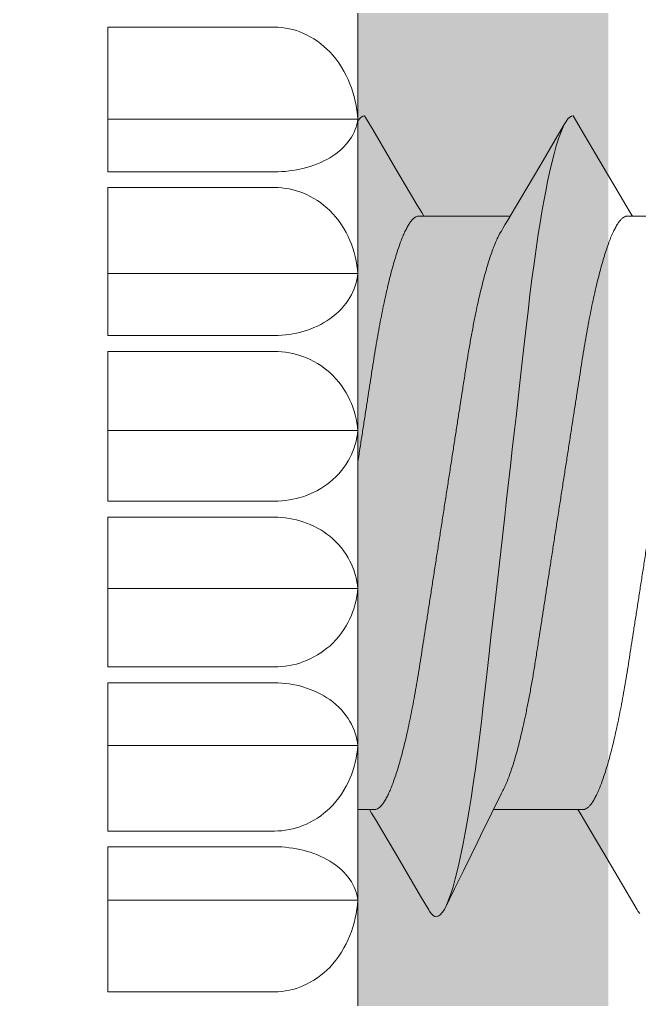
# Model space of a CAD drawing. Header units: millimetres. Extents: x 3069 to 3669, y 1489 to 1908.
# Drawn here: x 3356.14 to 3359.86, y 1593.01 to 1598.88 of the extents above; entities that cross this region are included whole.
import ezdxf

# ---------------------------------------------------------------- set-up
doc = ezdxf.new("R2010")
doc.units = ezdxf.units.MM
doc.set_wipeout_variables(frame=1)
for name, color, linetype, lineweight in [('Detalles-Accesorios', 1, 'Continuous', 13), ('Perfil-Detalles', 7, 'Continuous', 25), ('Sombreado-Muro', 30, 'Continuous', 18), ('Sombreado-Perfil dettalles', 7, 'Continuous', 0)]:
    doc.layers.add(name, color=color, linetype=linetype, lineweight=lineweight)

# ---------------------------------------------------------------- blocks, each defined once
blk = doc.blocks.new('*U41')
for p, q in [((-34.9248, 1.7982), (-35.4424, 1.7982)), ((-33.6748, 1.7982), (-34.1924, 1.7982)), ((-32.4248, 1.7982), (-32.9424, 1.7982)), ((-31.1748, 1.7982), (-31.6924, 1.7982)), ((-34.0921, -1.7579), (-34.599, -1.7579)), ((-32.8421, -1.7579), (-33.349, -1.7579)), ((-31.5921, -1.7579), (-32.099, -1.7579))]:
    blk.add_line(p, q)
at = {"flags": 128}
for points in [[(-34.9545, -2.3591), (-34.9584, -2.3661), (-34.9693, -2.3811)], [(-34.5694, 2.3999), (-34.6185, 2.3163), (-34.7697, 2.0599), (-34.8513, 1.9219), (-34.8856, 1.8641), (-34.912, 1.8198), (-34.9248, 1.7982)], [(-33.7045, -2.3591), (-33.7084, -2.3661), (-33.7193, -2.3811), (-33.7298, -2.3917), (-33.7401, -2.398), (-33.75, -2.4001), (-33.7613, -2.3974), (-33.7731, -2.3892), (-33.7853, -2.3754), (-33.7978, -2.3558), (-33.8106, -2.3303), (-33.8234, -2.2996), (-33.8365, -2.2632), (-33.8498, -2.2212), (-33.8632, -2.1736), (-33.8752, -2.1265), (-33.8873, -2.0753), (-33.8994, -2.02), (-33.9114, -1.9608), (-33.9234, -1.8979), (-33.9352, -1.8316), (-33.9469, -1.762), (-33.9585, -1.6894), (-33.9714, -1.6032), (-33.984, -1.5138), (-33.9962, -1.4217), (-34.0081, -1.3272), (-34.0196, -1.2307), (-34.0306, -1.1339), (-34.0421, -1.0336), (-34.0539, -0.93), (-34.066, -0.8232), (-34.0771, -0.7254), (-34.0885, -0.6257), (-34.1, -0.5242), (-34.1118, -0.4212), (-34.1236, -0.317), (-34.1356, -0.2119), (-34.1476, -0.1061), (-34.1597, -0.0001), (-34.1712, 0.1007), (-34.1826, 0.2013), (-34.194, 0.3012), (-34.2053, 0.4005), (-34.2164, 0.4986), (-34.2275, 0.5955), (-34.2402, 0.7077), (-34.2527, 0.8174), (-34.2649, 0.9244), (-34.2767, 1.0282), (-34.2884, 1.1307), (-34.2996, 1.2296), (-34.3111, 1.3263), (-34.3231, 1.421), (-34.3353, 1.5133), (-34.348, 1.6029), (-34.3609, 1.6892), (-34.3719, 1.7583), (-34.383, 1.8247), (-34.3942, 1.8881), (-34.4056, 1.9485), (-34.417, 2.0055), (-34.4285, 2.0591), (-34.442, 2.1176), (-34.4555, 2.1709), (-34.4689, 2.2187), (-34.4822, 2.261), (-34.4939, 2.2941), (-34.5054, 2.3226), (-34.5167, 2.3466), (-34.5278, 2.366), (-34.5386, 2.381), (-34.5492, 2.3916), (-34.5594, 2.3979), (-34.5694, 2.3999), (-34.5694, 2.3999)], [(-33.3194, 2.3999), (-33.3685, 2.3163), (-33.5197, 2.0599), (-33.6013, 1.9219), (-33.6356, 1.8641), (-33.662, 1.8198), (-33.6748, 1.7982)], [(-32.4545, -2.3591), (-32.4584, -2.3661), (-32.4693, -2.3811), (-32.4798, -2.3917), (-32.4901, -2.398), (-32.5, -2.4001), (-32.5113, -2.3974), (-32.5231, -2.3892), (-32.5353, -2.3754), (-32.5478, -2.3558), (-32.5606, -2.3303), (-32.5734, -2.2996), (-32.5865, -2.2632), (-32.5998, -2.2212), (-32.6132, -2.1736), (-32.6252, -2.1265), (-32.6373, -2.0753), (-32.6494, -2.02), (-32.6614, -1.9608), (-32.6734, -1.8979), (-32.6852, -1.8316), (-32.6969, -1.762), (-32.7085, -1.6894), (-32.7214, -1.6032), (-32.734, -1.5138), (-32.7462, -1.4217), (-32.7581, -1.3272), (-32.7696, -1.2307), (-32.7806, -1.1339), (-32.7921, -1.0336), (-32.8039, -0.93), (-32.816, -0.8232), (-32.8271, -0.7254), (-32.8385, -0.6257), (-32.85, -0.5242), (-32.8618, -0.4212), (-32.8736, -0.317), (-32.8856, -0.2119), (-32.8976, -0.1061), (-32.9097, -0.0001), (-32.9212, 0.1007), (-32.9326, 0.2013), (-32.944, 0.3012), (-32.9553, 0.4005), (-32.9664, 0.4986), (-32.9775, 0.5955), (-32.9902, 0.7077), (-33.0027, 0.8174), (-33.0149, 0.9244), (-33.0267, 1.0282), (-33.0384, 1.1307), (-33.0496, 1.2296), (-33.0611, 1.3263), (-33.0731, 1.421), (-33.0853, 1.5133), (-33.098, 1.6029), (-33.1109, 1.6892), (-33.1219, 1.7583), (-33.133, 1.8247), (-33.1442, 1.8881), (-33.1556, 1.9485), (-33.167, 2.0055), (-33.1785, 2.0591), (-33.192, 2.1176), (-33.2055, 2.1709), (-33.2189, 2.2187), (-33.2322, 2.261), (-33.2439, 2.2941), (-33.2554, 2.3226), (-33.2667, 2.3466), (-33.2778, 2.366), (-33.2886, 2.381), (-33.2992, 2.3916), (-33.3094, 2.3979), (-33.3194, 2.3999), (-33.3194, 2.3999)], [(-32.0694, 2.3999), (-32.1185, 2.3163), (-32.2697, 2.0599), (-32.3513, 1.9219), (-32.3856, 1.8641), (-32.412, 1.8198), (-32.4248, 1.7982)], [(-31.25, -2.4001), (-31.2613, -2.3974), (-31.2731, -2.3892), (-31.2853, -2.3754), (-31.2978, -2.3558), (-31.3106, -2.3303), (-31.3234, -2.2996), (-31.3365, -2.2632), (-31.3498, -2.2212), (-31.3632, -2.1736), (-31.3752, -2.1265), (-31.3873, -2.0753), (-31.3994, -2.02), (-31.4114, -1.9608), (-31.4234, -1.8979), (-31.4352, -1.8316), (-31.4469, -1.762), (-31.4585, -1.6894), (-31.4714, -1.6032), (-31.484, -1.5138), (-31.4962, -1.4217), (-31.5081, -1.3272), (-31.5196, -1.2307), (-31.5306, -1.1339), (-31.5421, -1.0336), (-31.5539, -0.93), (-31.566, -0.8232), (-31.5771, -0.7254), (-31.5885, -0.6257), (-31.6, -0.5242), (-31.6118, -0.4212), (-31.6236, -0.317), (-31.6356, -0.2119), (-31.6476, -0.1061), (-31.6597, -0.0001), (-31.6712, 0.1007), (-31.6826, 0.2013), (-31.694, 0.3012), (-31.7053, 0.4005), (-31.7164, 0.4986), (-31.7275, 0.5955), (-31.7402, 0.7077), (-31.7527, 0.8174), (-31.7649, 0.9244), (-31.7767, 1.0282), (-31.7884, 1.1307), (-31.7996, 1.2296), (-31.8111, 1.3263), (-31.8231, 1.421), (-31.8353, 1.5133), (-31.848, 1.6029), (-31.8609, 1.6892), (-31.8719, 1.7583), (-31.883, 1.8247), (-31.8942, 1.8881), (-31.9056, 1.9485), (-31.917, 2.0055), (-31.9285, 2.0591), (-31.942, 2.1176), (-31.9555, 2.1709), (-31.9689, 2.2187), (-31.9822, 2.261), (-31.9939, 2.2941), (-32.0054, 2.3226), (-32.0167, 2.3466), (-32.0278, 2.366), (-32.0386, 2.381), (-32.0492, 2.3916), (-32.0594, 2.3979), (-32.0694, 2.3999), (-32.0694, 2.3999)], [(-34.9545, -2.3597), (-34.9053, -2.276), (-34.7542, -2.0196), (-34.6725, -1.8816), (-34.6382, -1.8238), (-34.6119, -1.7795), (-34.599, -1.7579)], [(-33.7045, -2.3597), (-33.6553, -2.276), (-33.5042, -2.0196), (-33.4225, -1.8816), (-33.3882, -1.8238), (-33.3619, -1.7795), (-33.349, -1.7579)], [(-32.4545, -2.3597), (-32.4053, -2.276), (-32.2542, -2.0196), (-32.1725, -1.8816), (-32.1382, -1.8238), (-32.1119, -1.7795), (-32.099, -1.7579)]]:
    blk.add_lwpolyline(points, dxfattribs=at)
for points, knots in [([(-34.599, -1.7579), (-34.633, -1.7575), (-34.6406, -1.7568), (-34.6524, -1.7506), (-34.6645, -1.7405), (-34.677, -1.7261), (-34.6898, -1.7076), (-34.7027, -1.685), (-34.7158, -1.6583), (-34.7291, -1.6275), (-34.7425, -1.5924), (-34.7562, -1.5531), (-34.77, -1.5094), (-34.7838, -1.462), (-34.7975, -1.4109), (-34.8111, -1.3563), (-34.8245, -1.2986), (-34.8377, -1.2381), (-34.8506, -1.1749), (-34.8632, -1.1095), (-34.8755, -1.042), (-34.8874, -0.9728), (-34.8988, -0.9024), (-34.9099, -0.8306), (-34.9213, -0.7571), (-34.9331, -0.6812), (-34.9454, -0.6024), (-34.958, -0.521), (-34.971, -0.4372), (-34.9843, -0.3517), (-34.9978, -0.265), (-35.0114, -0.1772), (-35.0252, -0.0888), (-35.0389, -0.0001), (-35.0527, 0.0885), (-35.0664, 0.1767), (-35.08, 0.2643), (-35.0935, 0.3509), (-35.1066, 0.4356), (-35.1195, 0.5183), (-35.132, 0.5987), (-35.1442, 0.677), (-35.1567, 0.7578), (-35.1696, 0.8406), (-35.1827, 0.9251), (-35.1963, 1.0072), (-35.2105, 1.087), (-35.2251, 1.1641), (-35.2394, 1.2345), (-35.2534, 1.2984), (-35.2667, 1.356), (-35.2803, 1.4104), (-35.294, 1.4614), (-35.3077, 1.5085), (-35.3213, 1.5516), (-35.3348, 1.5906), (-35.3482, 1.6257), (-35.3615, 1.6568), (-35.3738, 1.6823), (-35.3815, 1.6955), (-35.7667, 2.3466)], [0, 0, 0, 0, 0.01636, 0.032918, 0.049658, 0.066561, 0.083609, 0.100475, 0.117442, 0.13449, 0.151597, 0.169092, 0.186604, 0.204108, 0.221583, 0.239003, 0.256348, 0.273594, 0.290684, 0.307635, 0.324428, 0.341045, 0.357469, 0.373492, 0.38969, 0.406068, 0.422611, 0.439643, 0.456808, 0.474087, 0.491457, 0.508896, 0.526382, 0.543891, 0.561362, 0.578809, 0.596211, 0.613544, 0.630785, 0.64761, 0.664307, 0.680858, 0.697246, 0.716518, 0.735597, 0.754893, 0.774442, 0.794216, 0.814183, 0.831392, 0.848699, 0.866081, 0.883517, 0.900983, 0.918144, 0.935291, 0.952401, 0.969452, 0.986769, 1, 1, 1, 1]), ([(-33.349, -1.7579), (-33.383, -1.7575), (-33.3906, -1.7568), (-33.4024, -1.7506), (-33.4145, -1.7405), (-33.427, -1.7261), (-33.4398, -1.7076), (-33.4527, -1.685), (-33.4658, -1.6583), (-33.4791, -1.6275), (-33.4925, -1.5924), (-33.5062, -1.5531), (-33.52, -1.5094), (-33.5338, -1.462), (-33.5475, -1.4109), (-33.5611, -1.3563), (-33.5745, -1.2986), (-33.5877, -1.2381), (-33.6006, -1.1749), (-33.6132, -1.1095), (-33.6255, -1.042), (-33.6374, -0.9728), (-33.6488, -0.9024), (-33.6599, -0.8306), (-33.6713, -0.7571), (-33.6831, -0.6812), (-33.6954, -0.6024), (-33.708, -0.521), (-33.721, -0.4372), (-33.7343, -0.3517), (-33.7478, -0.265), (-33.7614, -0.1772), (-33.7752, -0.0888), (-33.7889, -0.0001), (-33.8027, 0.0885), (-33.8164, 0.1767), (-33.83, 0.2643), (-33.8435, 0.3509), (-33.8566, 0.4356), (-33.8695, 0.5183), (-33.882, 0.5987), (-33.8942, 0.677), (-33.9067, 0.7578), (-33.9196, 0.8406), (-33.9327, 0.9251), (-33.9463, 1.0072), (-33.9605, 1.087), (-33.9751, 1.1641), (-33.9894, 1.2345), (-34.0034, 1.2984), (-34.0167, 1.356), (-34.0303, 1.4104), (-34.044, 1.4614), (-34.0577, 1.5085), (-34.0713, 1.5516), (-34.0848, 1.5906), (-34.0982, 1.6257), (-34.1115, 1.6568), (-34.1238, 1.6823), (-34.1315, 1.6955), (-34.5167, 2.3466)], [0, 0, 0, 0, 0.01636, 0.032918, 0.049658, 0.066561, 0.083609, 0.100475, 0.117442, 0.13449, 0.151597, 0.169092, 0.186604, 0.204108, 0.221583, 0.239003, 0.256348, 0.273594, 0.290684, 0.307635, 0.324428, 0.341045, 0.357469, 0.373492, 0.38969, 0.406068, 0.422611, 0.439643, 0.456808, 0.474087, 0.491457, 0.508896, 0.526382, 0.543891, 0.561362, 0.578809, 0.596211, 0.613544, 0.630785, 0.64761, 0.664307, 0.680858, 0.697246, 0.716518, 0.735597, 0.754893, 0.774442, 0.794216, 0.814183, 0.831392, 0.848699, 0.866081, 0.883517, 0.900983, 0.918144, 0.935291, 0.952401, 0.969452, 0.986769, 1, 1, 1, 1]), ([(-32.099, -1.7579), (-32.133, -1.7575), (-32.1406, -1.7568), (-32.1524, -1.7506), (-32.1645, -1.7405), (-32.177, -1.7261), (-32.1898, -1.7076), (-32.2027, -1.685), (-32.2158, -1.6583), (-32.2291, -1.6275), (-32.2425, -1.5924), (-32.2562, -1.5531), (-32.27, -1.5094), (-32.2838, -1.462), (-32.2975, -1.4109), (-32.3111, -1.3563), (-32.3245, -1.2986), (-32.3377, -1.2381), (-32.3506, -1.1749), (-32.3632, -1.1095), (-32.3755, -1.042), (-32.3874, -0.9728), (-32.3988, -0.9024), (-32.4099, -0.8306), (-32.4213, -0.7571), (-32.4331, -0.6812), (-32.4454, -0.6024), (-32.458, -0.521), (-32.471, -0.4372), (-32.4843, -0.3517), (-32.4978, -0.265), (-32.5114, -0.1772), (-32.5252, -0.0888), (-32.5389, -0.0001), (-32.5527, 0.0885), (-32.5664, 0.1767), (-32.58, 0.2643), (-32.5935, 0.3509), (-32.6066, 0.4356), (-32.6195, 0.5183), (-32.632, 0.5987), (-32.6442, 0.677), (-32.6567, 0.7578), (-32.6696, 0.8406), (-32.6827, 0.9251), (-32.6963, 1.0072), (-32.7105, 1.087), (-32.7251, 1.1641), (-32.7394, 1.2345), (-32.7534, 1.2984), (-32.7667, 1.356), (-32.7803, 1.4104), (-32.794, 1.4614), (-32.8077, 1.5085), (-32.8213, 1.5516), (-32.8348, 1.5906), (-32.8482, 1.6257), (-32.8615, 1.6568), (-32.8738, 1.6823), (-32.8815, 1.6955), (-33.2667, 2.3466)], [0, 0, 0, 0, 0.01636, 0.032918, 0.049658, 0.066561, 0.083609, 0.100475, 0.117442, 0.13449, 0.151597, 0.169092, 0.186604, 0.204108, 0.221583, 0.239003, 0.256348, 0.273594, 0.290684, 0.307635, 0.324428, 0.341045, 0.357469, 0.373492, 0.38969, 0.406068, 0.422611, 0.439643, 0.456808, 0.474087, 0.491457, 0.508896, 0.526382, 0.543891, 0.561362, 0.578809, 0.596211, 0.613544, 0.630785, 0.64761, 0.664307, 0.680858, 0.697246, 0.716518, 0.735597, 0.754893, 0.774442, 0.794216, 0.814183, 0.831392, 0.848699, 0.866081, 0.883517, 0.900983, 0.918144, 0.935291, 0.952401, 0.969452, 0.986769, 1, 1, 1, 1]), ([(-30.849, -1.7579), (-30.883, -1.7575), (-30.8906, -1.7568), (-30.9024, -1.7506), (-30.9145, -1.7405), (-30.927, -1.7261), (-30.9398, -1.7076), (-30.9527, -1.685), (-30.9658, -1.6583), (-30.9791, -1.6275), (-30.9925, -1.5924), (-31.0062, -1.5531), (-31.02, -1.5094), (-31.0338, -1.462), (-31.0475, -1.4109), (-31.0611, -1.3563), (-31.0745, -1.2986), (-31.0877, -1.2381), (-31.1006, -1.1749), (-31.1132, -1.1095), (-31.1255, -1.042), (-31.1374, -0.9728), (-31.1488, -0.9024), (-31.1599, -0.8306), (-31.1713, -0.7571), (-31.1831, -0.6812), (-31.1954, -0.6024), (-31.208, -0.521), (-31.221, -0.4372), (-31.2343, -0.3517), (-31.2478, -0.265), (-31.2614, -0.1772), (-31.2752, -0.0888), (-31.2889, -0.0001), (-31.3027, 0.0885), (-31.3164, 0.1767), (-31.33, 0.2643), (-31.3435, 0.3509), (-31.3566, 0.4356), (-31.3695, 0.5183), (-31.382, 0.5987), (-31.3942, 0.677), (-31.4067, 0.7578), (-31.4196, 0.8406), (-31.4327, 0.9251), (-31.4463, 1.0072), (-31.4605, 1.087), (-31.4751, 1.1641), (-31.4894, 1.2345), (-31.5034, 1.2984), (-31.5167, 1.356), (-31.5303, 1.4104), (-31.544, 1.4614), (-31.5577, 1.5085), (-31.5713, 1.5516), (-31.5848, 1.5906), (-31.5982, 1.6257), (-31.6115, 1.6568), (-31.6238, 1.6823), (-31.6315, 1.6955), (-32.0167, 2.3466)], [0, 0, 0, 0, 0.01636, 0.032918, 0.049658, 0.066561, 0.083609, 0.100475, 0.117442, 0.13449, 0.151597, 0.169092, 0.186604, 0.204108, 0.221583, 0.239003, 0.256348, 0.273594, 0.290684, 0.307635, 0.324428, 0.341045, 0.357469, 0.373492, 0.38969, 0.406068, 0.422611, 0.439643, 0.456808, 0.474087, 0.491457, 0.508896, 0.526382, 0.543891, 0.561362, 0.578809, 0.596211, 0.613544, 0.630785, 0.64761, 0.664307, 0.680858, 0.697246, 0.716518, 0.735597, 0.754893, 0.774442, 0.794216, 0.814183, 0.831392, 0.848699, 0.866081, 0.883517, 0.900983, 0.918144, 0.935291, 0.952401, 0.969452, 0.986769, 1, 1, 1, 1]), ([(-34.9248, 1.7982), (-34.8908, 1.7978), (-34.8833, 1.7971), (-34.8715, 1.7908), (-34.8593, 1.7808), (-34.8468, 1.7664), (-34.8341, 1.7479), (-34.8212, 1.7252), (-34.8081, 1.6986), (-34.7948, 1.6678), (-34.7813, 1.6327), (-34.7676, 1.5933), (-34.7539, 1.5497), (-34.7401, 1.5022), (-34.7264, 1.4511), (-34.7128, 1.3966), (-34.6993, 1.3389), (-34.6861, 1.2783), (-34.6732, 1.2152), (-34.6606, 1.1497), (-34.6484, 1.0823), (-34.6365, 1.013), (-34.625, 0.9427), (-34.614, 0.8709), (-34.6025, 0.7974), (-34.5907, 0.7214), (-34.5785, 0.6427), (-34.5658, 0.5613), (-34.5528, 0.4775), (-34.5396, 0.392), (-34.5261, 0.3053), (-34.5124, 0.2175), (-34.4987, 0.1291), (-34.4849, 0.0404), (-34.4711, -0.0482), (-34.4574, -0.1365), (-34.4438, -0.224), (-34.4304, -0.3106), (-34.4172, -0.3954), (-34.4044, -0.478), (-34.3919, -0.5584), (-34.3797, -0.6368), (-34.3672, -0.7176), (-34.3543, -0.8003), (-34.3412, -0.8848), (-34.3275, -0.9669), (-34.3134, -1.0467), (-34.2987, -1.1238), (-34.2844, -1.1943), (-34.2705, -1.2581), (-34.2571, -1.3157), (-34.2435, -1.3701), (-34.2299, -1.4211), (-34.2162, -1.4683), (-34.2026, -1.5114), (-34.1891, -1.5504), (-34.1757, -1.5854), (-34.1623, -1.6165), (-34.1501, -1.642), (-34.1423, -1.6552), (-33.7978, -2.3558)], [0, 0, 0, 0, 0.01636, 0.032918, 0.049658, 0.066561, 0.083609, 0.100475, 0.117442, 0.13449, 0.151597, 0.169092, 0.186604, 0.204109, 0.221583, 0.239003, 0.256348, 0.273594, 0.290684, 0.307635, 0.324428, 0.341045, 0.357469, 0.373492, 0.38969, 0.406068, 0.422611, 0.439643, 0.456809, 0.474087, 0.491457, 0.508896, 0.526382, 0.543891, 0.561362, 0.57881, 0.596211, 0.613544, 0.630786, 0.647611, 0.664308, 0.680859, 0.697246, 0.716518, 0.735597, 0.754894, 0.774443, 0.794216, 0.814184, 0.831393, 0.848699, 0.866081, 0.883517, 0.900983, 0.918145, 0.935291, 0.952401, 0.969453, 0.98677, 1, 1, 1, 1]), ([(-33.6748, 1.7982), (-33.6408, 1.7978), (-33.6333, 1.7971), (-33.6215, 1.7908), (-33.6093, 1.7808), (-33.5968, 1.7664), (-33.5841, 1.7479), (-33.5712, 1.7252), (-33.5581, 1.6986), (-33.5448, 1.6678), (-33.5313, 1.6327), (-33.5176, 1.5933), (-33.5039, 1.5497), (-33.4901, 1.5022), (-33.4764, 1.4511), (-33.4628, 1.3966), (-33.4493, 1.3389), (-33.4361, 1.2783), (-33.4232, 1.2152), (-33.4106, 1.1497), (-33.3984, 1.0823), (-33.3865, 1.013), (-33.375, 0.9427), (-33.364, 0.8709), (-33.3525, 0.7974), (-33.3407, 0.7214), (-33.3285, 0.6427), (-33.3158, 0.5613), (-33.3028, 0.4775), (-33.2896, 0.392), (-33.2761, 0.3053), (-33.2624, 0.2175), (-33.2487, 0.1291), (-33.2349, 0.0404), (-33.2211, -0.0482), (-33.2074, -0.1365), (-33.1938, -0.224), (-33.1804, -0.3106), (-33.1672, -0.3954), (-33.1544, -0.478), (-33.1419, -0.5584), (-33.1297, -0.6368), (-33.1172, -0.7176), (-33.1043, -0.8003), (-33.0912, -0.8848), (-33.0775, -0.9669), (-33.0634, -1.0467), (-33.0487, -1.1238), (-33.0344, -1.1943), (-33.0205, -1.2581), (-33.0071, -1.3157), (-32.9935, -1.3701), (-32.9799, -1.4211), (-32.9662, -1.4683), (-32.9526, -1.5114), (-32.9391, -1.5504), (-32.9257, -1.5854), (-32.9123, -1.6165), (-32.9001, -1.642), (-32.8923, -1.6552), (-32.5478, -2.3558)], [0, 0, 0, 0, 0.01636, 0.032918, 0.049658, 0.066561, 0.083609, 0.100475, 0.117442, 0.13449, 0.151597, 0.169092, 0.186604, 0.204109, 0.221583, 0.239003, 0.256348, 0.273594, 0.290684, 0.307635, 0.324428, 0.341045, 0.357469, 0.373492, 0.38969, 0.406068, 0.422611, 0.439643, 0.456809, 0.474087, 0.491457, 0.508896, 0.526382, 0.543891, 0.561362, 0.57881, 0.596211, 0.613544, 0.630786, 0.647611, 0.664308, 0.680859, 0.697246, 0.716518, 0.735597, 0.754894, 0.774443, 0.794216, 0.814184, 0.831393, 0.848699, 0.866081, 0.883517, 0.900983, 0.918145, 0.935291, 0.952401, 0.969453, 0.98677, 1, 1, 1, 1]), ([(-32.4248, 1.7982), (-32.3908, 1.7978), (-32.3833, 1.7971), (-32.3715, 1.7908), (-32.3593, 1.7808), (-32.3468, 1.7664), (-32.3341, 1.7479), (-32.3212, 1.7252), (-32.3081, 1.6986), (-32.2948, 1.6678), (-32.2813, 1.6327), (-32.2676, 1.5933), (-32.2539, 1.5497), (-32.2401, 1.5022), (-32.2264, 1.4511), (-32.2128, 1.3966), (-32.1993, 1.3389), (-32.1861, 1.2783), (-32.1732, 1.2152), (-32.1606, 1.1497), (-32.1484, 1.0823), (-32.1365, 1.013), (-32.125, 0.9427), (-32.114, 0.8709), (-32.1025, 0.7974), (-32.0907, 0.7214), (-32.0785, 0.6427), (-32.0658, 0.5613), (-32.0528, 0.4775), (-32.0396, 0.392), (-32.0261, 0.3053), (-32.0124, 0.2175), (-31.9987, 0.1291), (-31.9849, 0.0404), (-31.9711, -0.0482), (-31.9574, -0.1365), (-31.9438, -0.224), (-31.9304, -0.3106), (-31.9172, -0.3954), (-31.9044, -0.478), (-31.8919, -0.5584), (-31.8797, -0.6368), (-31.8672, -0.7176), (-31.8543, -0.8003), (-31.8412, -0.8848), (-31.8275, -0.9669), (-31.8134, -1.0467), (-31.7987, -1.1238), (-31.7844, -1.1943), (-31.7705, -1.2581), (-31.7571, -1.3157), (-31.7435, -1.3701), (-31.7299, -1.4211), (-31.7162, -1.4683), (-31.7026, -1.5114), (-31.6891, -1.5504), (-31.6757, -1.5854), (-31.6623, -1.6165), (-31.6501, -1.642), (-31.6423, -1.6552), (-31.2978, -2.3558)], [0, 0, 0, 0, 0.01636, 0.032918, 0.049658, 0.066561, 0.083609, 0.100475, 0.117442, 0.13449, 0.151597, 0.169092, 0.186604, 0.204109, 0.221583, 0.239003, 0.256348, 0.273594, 0.290684, 0.307635, 0.324428, 0.341045, 0.357469, 0.373492, 0.38969, 0.406068, 0.422611, 0.439643, 0.456809, 0.474087, 0.491457, 0.508896, 0.526382, 0.543891, 0.561362, 0.57881, 0.596211, 0.613544, 0.630786, 0.647611, 0.664308, 0.680859, 0.697246, 0.716518, 0.735597, 0.754894, 0.774443, 0.794216, 0.814184, 0.831393, 0.848699, 0.866081, 0.883517, 0.900983, 0.918145, 0.935291, 0.952401, 0.969453, 0.98677, 1, 1, 1, 1])]:
    blk.add_open_spline(points, degree=3, knots=knots)
blk = doc.blocks.new('*U48')
blk.add_wipeout([(-9.6984, -9.0254), (-9.5428, -9.3615), (-9.2, -9.4996), (-8.0301, -9.5), (-7.8475, -9.438), (-7.7404, -9.2777), (-6.9683, -6.4), (-5.1523, -6.4), (-4.9988, -6.1828), (-4.7733, -5.4), (-4.0217, -5.4), (-3.8183, -6.1017), (-3.6556, -6.4054), (-3, -6.4), (-3, -9.2), (-2.9121, -9.4121), (-2.7, -9.5), (-0.3, -9.5), (-0.0879, -9.4121), (0, -9.2), (0, -7.4729), (2.0607, -7.4729), (2.2546, -8.1968), (2.3747, -8.3665), (2.5762, -8.4174), (6.5, -8), (11.7, -8), (11.9121, -7.9121), (12, -7.7), (12, 7.7), (11.9121, 7.9121), (11.7, 8), (6.5, 8), (2.5762, 8.4174), (2.3747, 8.3665), (2.2546, 8.1968), (2.0607, 7.4729), (0, 7.4729), (0, 9.2), (-0.0879, 9.4121), (-0.3, 9.5), (-2.7, 9.5), (-2.9121, 9.4121), (-3, 9.2), (-3, 5.4), (-3.0233, 5.4), (-3.2268, 6.1017), (-3.3975, 6.4), (-5.3975, 6.4), (-5.5683, 6.1063), (-5.7717, 5.4), (-6.5233, 5.4), (-6.7268, 6.1017), (-6.8975, 6.4), (-6.9683, 6.4), (-7.7404, 9.2777), (-7.8475, 9.438), (-8.0301, 9.5), (-9.2, 9.5), (-9.5421, 9.3637), (-9.7, 9)])
for p, q in [((-9.7, -9), (-9.7, 9)), ((-9.2, 2.9303), (-8.2, 2.9303)), ((-8.2, 2.0632), (-8.2, 2.9303)), ((-9.6984, 2.3785), (-8.2, 2.3785)), ((-8.2, 2.0632), (-9.2, 2.0632)), ((-9.2, 1.9696), (-8.2, 1.9696)), ((-8.2, 1.0826), (-8.2, 1.9696)), ((-9.6984, 1.4538), (-8.2, 1.4538)), ((-8.2, 1.0826), (-9.2, 1.0826)), ((-9.2, 0.9874), (-8.2, 0.9874)), ((-8.2, 0.0901), (-8.2, 0.9874)), ((-9.6984, 0.5132), (-8.2, 0.5132)), ((-8.2, 0.0901), (-9.2, 0.0901)), ((-9.2, -0.0056), (-8.2, -0.0056)), ((-8.2, -0.9033), (-8.2, -0.0056)), ((-9.6984, -0.433), (-8.2, -0.433)), ((-8.2, -0.9033), (-9.2, -0.9033)), ((-9.2, -0.9986), (-8.2, -0.9986)), ((-8.2, -1.8869), (-8.2, -0.9986)), ((-9.6984, -1.3745), (-8.2, -1.3745)), ((-8.2, -1.8869), (-9.2, -1.8869)), ((-9.2, -1.9807), (-8.2, -1.9807)), ((-8.2, -2.8498), (-8.2, -1.9807)), ((-9.6984, -2.3009), (-8.2, -2.3009)), ((-8.2, -2.8498), (-9.2, -2.8498))]:
    blk.add_line(p, q)
for points, knots in [([(-9.6984, 2.3785), (-9.6937, 2.4499), (-9.6768, 2.527), (-9.6258, 2.6564), (-9.5814, 2.7298), (-9.4888, 2.8266), (-9.4288, 2.8702), (-9.3203, 2.9164), (-9.2556, 2.9303), (-9.2, 2.9303)], [-0.083494, -0.083494, -0.083494, -0.083494, -0.06013509, -0.06013509, -0.03624355, -0.03624355, -0.01667516, -0.01667516, 0, 0, 0, 0]), ([(-9.2, 2.0632), (-9.2556, 2.0632), (-9.3203, 2.0711), (-9.4288, 2.0975), (-9.4888, 2.1225), (-9.5814, 2.1778), (-9.6258, 2.2198), (-9.6768, 2.2937), (-9.6937, 2.3377), (-9.6984, 2.3785)], [0, 0, 0, 0, 0.01667516, 0.01667516, 0.03624355, 0.03624355, 0.06013509, 0.06013509, 0.083494, 0.083494, 0.083494, 0.083494]), ([(-9.6984, 1.4538), (-9.6937, 1.5206), (-9.6768, 1.5926), (-9.6258, 1.7136), (-9.5814, 1.7822), (-9.4888, 1.8727), (-9.4288, 1.9135), (-9.3203, 1.9567), (-9.2556, 1.9696), (-9.2, 1.9696)], [-0.083494, -0.083494, -0.083494, -0.083494, -0.06013509, -0.06013509, -0.03624355, -0.03624355, -0.01667516, -0.01667516, 0, 0, 0, 0]), ([(-9.2, 1.0826), (-9.2556, 1.0826), (-9.3203, 1.0919), (-9.4288, 1.123), (-9.4888, 1.1524), (-9.5814, 1.2175), (-9.6258, 1.2669), (-9.6768, 1.354), (-9.6937, 1.4058), (-9.6984, 1.4538)], [0, 0, 0, 0, 0.01667516, 0.01667516, 0.03624355, 0.03624355, 0.06013509, 0.06013509, 0.083494, 0.083494, 0.083494, 0.083494]), ([(-9.6984, 0.5132), (-9.6937, 0.5746), (-9.6768, 0.6408), (-9.6258, 0.752), (-9.5814, 0.8151), (-9.4888, 0.8983), (-9.4288, 0.9358), (-9.3203, 0.9755), (-9.2556, 0.9874), (-9.2, 0.9874)], [-0.083494, -0.083494, -0.083494, -0.083494, -0.06013509, -0.06013509, -0.03624355, -0.03624355, -0.01667516, -0.01667516, 0, 0, 0, 0]), ([(-9.2, 0.0901), (-9.2556, 0.0901), (-9.3203, 0.1007), (-9.4288, 0.1362), (-9.4888, 0.1696), (-9.5814, 0.2439), (-9.6258, 0.3002), (-9.6768, 0.3994), (-9.6937, 0.4585), (-9.6984, 0.5132)], [0, 0, 0, 0, 0.01667516, 0.01667516, 0.03624355, 0.03624355, 0.06013509, 0.06013509, 0.083494, 0.083494, 0.083494, 0.083494]), ([(-9.6984, -0.433), (-9.6937, -0.3777), (-9.6768, -0.318), (-9.6258, -0.2178), (-9.5814, -0.1609), (-9.4888, -0.086), (-9.4288, -0.0522), (-9.3203, -0.0164), (-9.2556, -0.0056), (-9.2, -0.0056)], [-0.083494, -0.083494, -0.083494, -0.083494, -0.06013509, -0.06013509, -0.03624355, -0.03624355, -0.01667516, -0.01667516, 0, 0, 0, 0]), ([(-9.2, -0.9033), (-9.2556, -0.9033), (-9.3203, -0.8915), (-9.4288, -0.8521), (-9.4888, -0.8149), (-9.5814, -0.7325), (-9.6258, -0.6698), (-9.6768, -0.5595), (-9.6937, -0.4938), (-9.6984, -0.433)], [0, 0, 0, 0, 0.01667516, 0.01667516, 0.03624355, 0.03624355, 0.06013509, 0.06013509, 0.083494, 0.083494, 0.083494, 0.083494]), ([(-9.6984, -1.3745), (-9.6937, -1.3258), (-9.6768, -1.2733), (-9.6258, -1.1852), (-9.5814, -1.1352), (-9.4888, -1.0693), (-9.4288, -1.0395), (-9.3203, -1.0081), (-9.2556, -0.9986), (-9.2, -0.9986)], [-0.083494, -0.083494, -0.083494, -0.083494, -0.06013509, -0.06013509, -0.03624355, -0.03624355, -0.01667516, -0.01667516, 0, 0, 0, 0]), ([(-9.2, -1.8869), (-9.2556, -1.8869), (-9.3203, -1.8741), (-9.4288, -1.8311), (-9.4888, -1.7906), (-9.5814, -1.7007), (-9.6258, -1.6325), (-9.6768, -1.5123), (-9.6937, -1.4408), (-9.6984, -1.3745)], [0, 0, 0, 0, 0.01667516, 0.01667516, 0.03624355, 0.03624355, 0.06013509, 0.06013509, 0.083494, 0.083494, 0.083494, 0.083494]), ([(-9.6984, -2.3009), (-9.6937, -2.2595), (-9.6768, -2.2147), (-9.6258, -2.1396), (-9.5814, -2.097), (-9.4888, -2.0409), (-9.4288, -2.0155), (-9.3203, -1.9887), (-9.2556, -1.9807), (-9.2, -1.9807)], [-0.083494, -0.083494, -0.083494, -0.083494, -0.06013509, -0.06013509, -0.03624355, -0.03624355, -0.01667516, -0.01667516, 0, 0, 0, 0]), ([(-9.2, -2.8498), (-9.2556, -2.8498), (-9.3203, -2.836), (-9.4288, -2.7901), (-9.4888, -2.7466), (-9.5814, -2.6504), (-9.6258, -2.5773), (-9.6768, -2.4486), (-9.6937, -2.3719), (-9.6984, -2.3009)], [0, 0, 0, 0, 0.01667516, 0.01667516, 0.03624355, 0.03624355, 0.06013509, 0.06013509, 0.083494, 0.083494, 0.083494, 0.083494])]:
    blk.add_open_spline(points, degree=3, knots=knots)
blk = doc.blocks.new('*U49')
blk.add_wipeout([(-5.7922, -0.15), (0.3501, -0.15), (0.3501, 1.1099), (1.3501, 1.1099), (5.5, -0.5008), (5.5, -1.8901), (2.2601, -4.4), (2.2601, -44.5), (5.5, -44.5), (5.5, -45.3992), (1.3501, -47.0099), (0.3501, -47.0099), (0.3501, -45.7), (-0.9899, -45.7), (-0.9899, -44.5), (0.7601, -44.5), (0.7601, -4.4), (-2.2399, -1.4), (-5.9625, -1.4), (-6.3999, -1.2993), (-6.7491, -1.0175), (-10.2732, 3.4716), (-10.371, 3.6223), (-10.4402, 3.788), (-10.7363, 4.7256), (-10.7002, 4.9818), (-10.4781, 5.1146), (-8.5935, 5.2903), (-8.2716, 5.051), (-8.4753, 4.7055), (-9.3896, 4.4168), (-9.5198, 4.2871), (-9.4892, 4.1059), (-6.5917, 0.2493), (-6.239, -0.0446)])
blk = doc.blocks.new('450_d')
at = {"layer": 'Sombreado-Perfil dettalles'}
h = blk.add_hatch(color=256, dxfattribs=at)
edge = h.paths.add_edge_path(flags=16)
edge.add_line((-36.2, -1.2), (-31.7, -1.2))
edge.add_line((-31.7, -1.2), (-31.4, -1.5))
edge.add_line((-31.4, -1.5), (-7.9, -1.5))
edge.add_line((-7.9, -1.5), (-7.6, -1.2))
edge.add_line((-7.6, -1.2), (-1.7, -1.2))
edge.add_arc((-1.7, -1.7), 0.5, 0, 90, ccw=False)
edge.add_line((-1.2, -1.7), (-1.2, -13.2))
edge.add_arc((-1.7, -13.2), 0.5, -90, 0, ccw=False)
edge.add_line((-1.7, -13.7), (-36.2, -13.7))
edge.add_arc((-36.2, -13.2), 0.5, 180, 270, ccw=False)
edge.add_line((-36.7, -13.2), (-36.7, -1.7))
edge.add_arc((-36.2, -1.7), 0.5, 90, 180, ccw=False)
edge = h.paths.add_edge_path()
edge.add_arc((-0.5, -0.5), 0.5, 0, 90)
edge.add_line((-0.5, 0), (-50.5, 0))
edge.add_arc((-50.5, -0.5), 0.5, 90, 180)
edge.add_line((-51, -0.5), (-51, -1.1))
edge.add_arc((-51.5, -1.1), 0.5, -90, 0, ccw=False)
edge.add_line((-51.5, -1.6), (-52, -1.6))
edge.add_arc((-52, -2.1), 0.5, 90, 180)
edge.add_arc((-52, -2.1), 0.5, 180, 270)
edge.add_line((-52, -2.6), (-51.5, -2.6))
edge.add_arc((-51.5, -3.1), 0.5, 0, 90, ccw=False)
edge.add_line((-51, -3.1), (-51, -6))
edge.add_arc((-51.5, -6), 0.5, -90, 0, ccw=False)
edge.add_line((-51.5, -6.5), (-51.7714, -6.5))
edge.add_arc((-51.7714, -6.8), 0.3, 90, 225)
edge.add_line((-51.9836, -7.0121), (-51.1464, -7.8493))
edge.add_arc((-51.5, -8.2028), 0.5, 0, 45, ccw=False)
edge.add_line((-51, -8.2028), (-51, -11.8))
edge.add_arc((-51.5, -11.8), 0.5, -90, 0, ccw=False)
edge.add_line((-51.5, -12.3), (-52, -12.3))
edge.add_arc((-52, -12.8), 0.5, 90, 180)
edge.add_arc((-52, -12.8), 0.5, 180, 270)
edge.add_line((-52, -13.3), (-51.5, -13.3))
edge.add_arc((-51.5, -13.8), 0.5, 0, 90, ccw=False)
edge.add_line((-51, -13.8), (-51, -14.6))
edge.add_arc((-50.7, -14.6), 0.3, 180, 270)
edge.add_line((-50.7, -14.9), (-47.9, -14.9))
edge.add_arc((-47.9, -14.4), 0.5, 270, 450)
edge.add_line((-47.9, -13.9), (-49.4, -13.9))
edge.add_arc((-49.4, -13.4), 0.5, 180, 270, ccw=False)
edge.add_line((-49.9, -13.4), (-49.9, -1.6))
edge.add_arc((-49.4, -1.6), 0.5, 90, 180, ccw=False)
edge.add_line((-49.4, -1.1), (-38.4, -1.1))
edge.add_arc((-38.4, -1.6), 0.5, 0, 90, ccw=False)
edge.add_line((-37.9, -1.6), (-37.9, -13.4))
edge.add_arc((-38.4, -13.4), 0.5, -90, 0, ccw=False)
edge.add_line((-38.4, -13.9), (-39.9, -13.9))
edge.add_arc((-39.9, -14.4), 0.5, 90, 270)
edge.add_line((-39.9, -14.9), (-0.5, -14.9))
edge.add_arc((-0.5, -14.4), 0.5, 270, 360)
edge.add_line((0, -14.4), (0, -0.5))

msp = doc.modelspace()

# ---------------------------------------------------------------- block references
at = {"layer": 'Detalles-Accesorios', "xscale": -1}
msp.add_blockref('*U41', (3324.8881, 1595.9089), dxfattribs=at)

# ---------------------------------------------------------------- next in the draw order: block references
msp.add_blockref('*U48', (3348.4681, 1595.9089), dxfattribs=at)

# ---------------------------------------------------------------- next in the draw order: block references
msp.add_blockref('*U49', (3353.9681, 1615.3575), dxfattribs=at)

# ---------------------------------------------------------------- next in the draw order: hatches: boundary and pattern name
at = {"layer": 'Sombreado-Muro'}
h = msp.add_hatch(dxfattribs=at)
h.set_pattern_fill('AR-CONC', color=256, scale=0.05, angle=135, style=0)
h.set_pattern_definition([(185, (1953.37, 2268.89), (-5.87767, 7.004733), [0.9525, -10.4775]), (130, (1953.37, 2268.89), (-5.508836, -8.00092), [0.762, -8.38203]), (235.45144, (1952.88, 2269.4734), (-11.386505, -0.99619), [0.8095, -8.90451]), (181.1842, (1951.574, 2267.094), (-8.09767, 11.07051), [1.42875, -15.71625]), (231.6356, (1950.899, 2268.016), (-17.14134, -0.35433), [1.21425, -13.35678]), (126.1842, (1951.574, 2267.094), (-17.14134, -0.35433), [1.143, -12.57299]), (156, (1951.125, 2268.441), (-1.744757, 8.976), [0.9525, -10.4775]), (101, (1951.125, 2268.441), (-8.69706, -4.326996), [0.762, -8.382]), (206.45145, (1950.979, 2269.189), (-10.441817, 4.649003), [0.8095, -8.904497]), (172.5, (1953.3698, 2268.8897), (-3.098671, -2.8802735), [0, -8.2804, 0, -8.509, 0, -8.41375]), (142.5, (1953.3698, 2268.8897), (-5.90435, -1.179486), [0, -4.8514, 0, -8.0899, 0, -3.20675]), (102.5, (1955.3724, 2266.887), (-4.59131, 4.996393), [0, -3.175, 0, -9.906, 0, -13.1445]), (92.5, (1956.2704, 2265.989), (-6.13612, 4.338195), [0, -4.1275, 0, -6.5786, 0, -9.3345])])
edge = h.paths.add_edge_path()
edge.add_line((3395.7681, 1545.4575), (3390.2681, 1545.4575))
edge.add_line((3390.2681, 1545.4575), (3390.2681, 1550.9575))
edge.add_line((3390.2681, 1550.9575), (3384.7681, 1550.9575))
edge.add_line((3384.7681, 1550.9575), (3384.7681, 1556.4575))
edge.add_line((3384.7681, 1556.4575), (3379.2681, 1556.4575))
edge.add_line((3379.2681, 1556.4575), (3379.2681, 1561.9575))
edge.add_line((3379.2681, 1561.9575), (3373.7681, 1561.9575))
edge.add_line((3373.7681, 1561.9575), (3373.7681, 1566.3575))
edge.add_line((3373.7681, 1566.3575), (3372.5681, 1566.0575))
edge.add_arc((3372.5681, 1565.5575), 0.5, 0, 90, ccw=False)
edge.add_line((3373.0681, 1565.5575), (3373.0681, 1562.7575))
edge.add_arc((3372.7681, 1562.7575), 0.3, -90, 0, ccw=False)
edge.add_line((3372.7681, 1562.4575), (3371.9681, 1562.4575))
edge.add_arc((3371.815, 1561.9815), 0.5, 72.17059, 216.92822)
edge.add_arc((3370.9681, 1561.4575), 0.5, -90, 26.56505, ccw=False)
edge.add_arc((3370.9681, 1561.4575), 0.5, 180, 270, ccw=False)
edge.add_line((3370.4681, 1561.4575), (3370.4681, 1561.9575))
edge.add_arc((3369.9681, 1561.9575), 0.5, 0, 90)
edge.add_line((3369.9681, 1562.4575), (3366.3709, 1562.4575))
edge.add_arc((3366.3709, 1561.9575), 0.5, 90, 135)
edge.add_line((3366.0173, 1562.311), (3365.1802, 1561.4739))
edge.add_arc((3364.9681, 1561.686), 0.3, 180, 315, ccw=False)
edge.add_line((3364.6681, 1561.686), (3364.6681, 1561.9575))
edge.add_arc((3364.1681, 1561.9575), 0.5, 0, 90)
edge.add_line((3364.1681, 1562.4575), (3361.2681, 1562.4575))
edge.add_arc((3361.115, 1561.9815), 0.5, 72.17059, 216.92822)
edge.add_arc((3360.2681, 1561.4575), 0.5, -90, 26.56505, ccw=False)
edge.add_arc((3360.2681, 1561.4575), 0.5, 180, 270, ccw=False)
edge.add_line((3359.7681, 1561.4575), (3359.7681, 1561.9575))
edge.add_arc((3359.2681, 1561.9575), 0.5, 360, 450)
edge.add_line((3359.2681, 1562.4575), (3358.6681, 1562.4575))
edge.add_arc((3358.6681, 1562.9575), 0.5, 180, 270, ccw=False)
edge.add_line((3358.1681, 1562.9575), (3358.1681, 1532.9575))
edge.add_line((3358.1681, 1532.9575), (3384.322, 1532.9575))
edge.add_line((3384.322, 1532.9575), (3384.322, 1613.4575))
edge.add_line((3384.322, 1613.4575), (3372.5681, 1613.4575))
edge.add_arc((3372.5681, 1612.9575), 0.5, 0, 90, ccw=False)
edge.add_line((3373.0681, 1612.9575), (3373.0681, 1573.5575))
edge.add_arc((3372.5681, 1573.5575), 0.5, -180, 0, ccw=False)
edge.add_line((3372.0681, 1573.5575), (3372.0681, 1575.0575))
edge.add_arc((3371.5681, 1575.0575), 0.5, 0, 90)
edge.add_line((3371.5681, 1575.5575), (3359.7681, 1575.5575))
edge.add_arc((3359.7681, 1575.0575), 0.5, 90, 180)
edge.add_line((3359.2681, 1575.0575), (3359.2681, 1564.0575))
edge.add_arc((3359.7681, 1564.0575), 0.5, 180, 270)
edge.add_line((3359.7681, 1563.5575), (3371.5681, 1563.5575))
edge.add_arc((3371.5681, 1564.0575), 0.5, 270, 360)
edge.add_line((3372.0681, 1564.0575), (3372.0681, 1565.5575))
edge.add_arc((3372.5681, 1565.5575), 0.5, 90, 180, ccw=False)
edge.add_line((3372.5681, 1566.0575), (3370.2681, 1566.3575))
edge.add_line((3370.2681, 1566.3575), (3370.2681, 1564.9575))
edge.add_line((3370.2681, 1564.9575), (3371.1681, 1564.9575))
edge.add_line((3371.1681, 1564.9575), (3371.1681, 1563.9575))
edge.add_line((3371.1681, 1563.9575), (3360.1681, 1563.9575))
edge.add_line((3360.1681, 1563.9575), (3360.1681, 1565.3575))
edge.add_line((3360.1681, 1565.3575), (3368.8681, 1565.3575))
edge.add_line((3368.8681, 1565.3575), (3368.8681, 1573.5575))
edge.add_line((3368.8681, 1573.5575), (3371.1681, 1573.5575))
edge.add_line((3371.1681, 1573.5575), (3371.1681, 1572.5575))
edge.add_line((3371.1681, 1572.5575), (3370.2681, 1572.5575))
edge.add_line((3370.2681, 1572.5575), (3370.2681, 1567.4575))
edge.add_line((3370.2681, 1567.4575), (3374.8681, 1567.4575))
edge.add_line((3374.8681, 1567.4575), (3374.8681, 1563.0575))
edge.add_line((3374.8681, 1563.0575), (3380.3681, 1563.0575))
edge.add_line((3380.3681, 1563.0575), (3380.3681, 1557.5575))
edge.add_line((3380.3681, 1557.5575), (3385.8681, 1557.5575))
edge.add_line((3385.8681, 1557.5575), (3385.8681, 1552.0575))
edge.add_line((3385.8681, 1552.0575), (3391.3681, 1552.0575))
edge.add_line((3391.3681, 1552.0575), (3391.3681, 1546.5575))
edge.add_line((3391.3681, 1546.5575), (3396.8681, 1546.5575))
edge.add_line((3396.8681, 1546.5575), (3396.8681, 1541.0575))
edge.add_line((3396.8681, 1541.0575), (3402.3681, 1541.0575))
edge.add_line((3402.3681, 1541.0575), (3402.3681, 1535.5575))
edge.add_line((3402.3681, 1535.5575), (3401.2681, 1535.5575))
edge.add_line((3401.2681, 1535.5575), (3401.2681, 1539.9575))
edge.add_line((3401.2681, 1539.9575), (3395.7681, 1539.9575))
edge.add_line((3395.7681, 1539.9575), (3395.7681, 1545.4575))

# ---------------------------------------------------------------- next in the draw order: block references
at = {"layer": 'Perfil-Detalles', "rotation": 90.00000000000003}
msp.add_blockref('450_d', (3358.1681, 1613.4575), dxfattribs=at)

doc.saveas('drawing.dxf')
